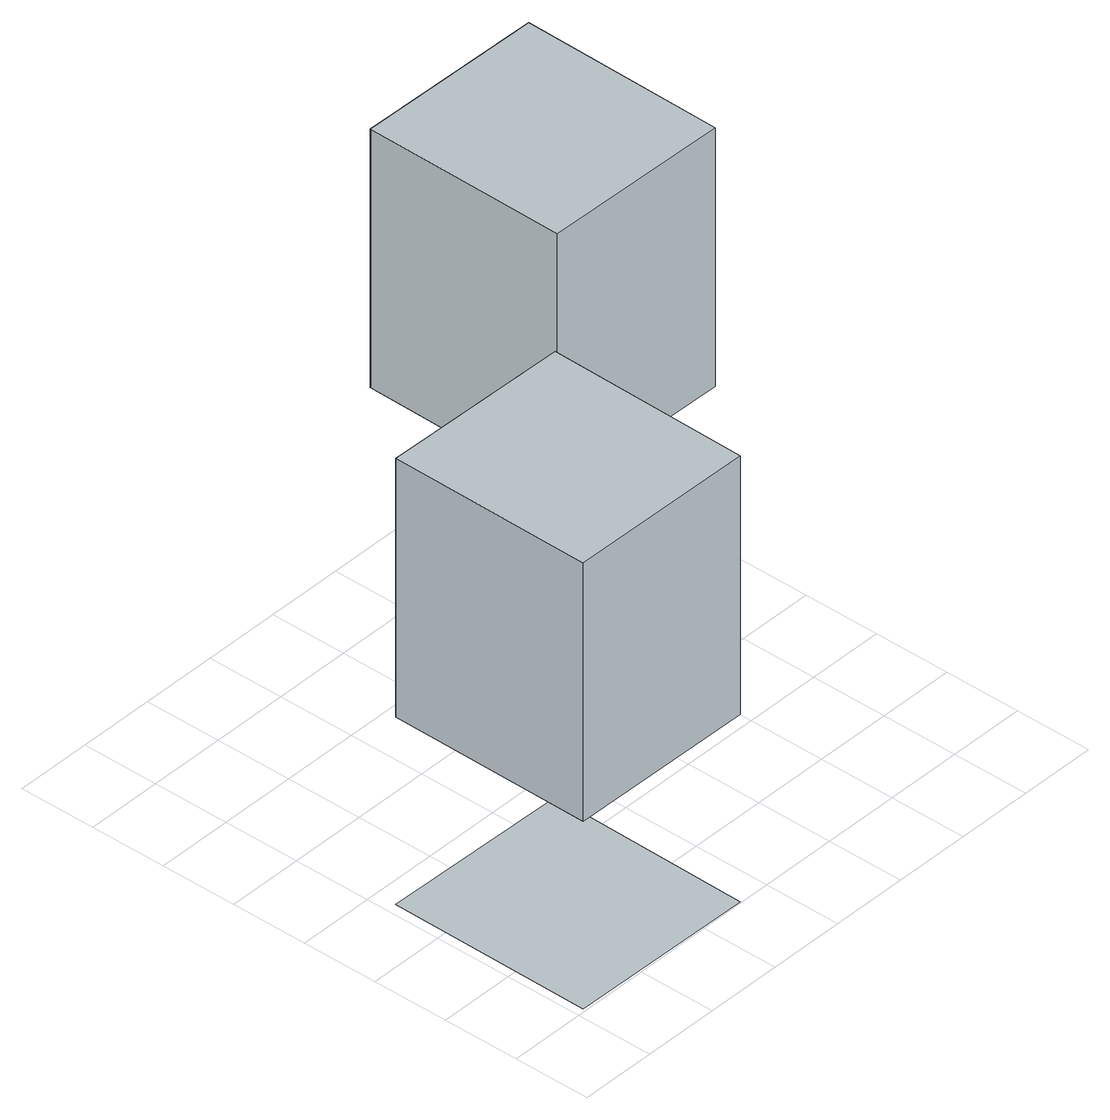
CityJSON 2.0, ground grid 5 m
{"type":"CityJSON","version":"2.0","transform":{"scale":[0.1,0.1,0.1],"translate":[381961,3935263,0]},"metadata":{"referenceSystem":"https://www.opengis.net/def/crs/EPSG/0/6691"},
"CityObjects":{
"object1":{"type":"GenericCityObject","geometry":[{"type":"MultiSurface","lod":"0","boundaries":[[[0,1,2,3]]]}]},
"object2":{"type":"GenericCityObject","geometry":[{"type":"MultiSurface","lod":"3","boundaries":[[[4,5,6,7]],[[8,9,10,11]],[[6,8,11,7]],[[5,9,8,6]],[[4,10,9,5]],[[7,11,10,4]]]}]},
"object3":{"type":"GenericCityObject","geometry":[{"type":"MultiSurface","lod":"3","boundaries":[[[12,13,14,15]],[[16,17,18,19]],[[14,16,19,15]],[[13,17,16,14]],[[12,18,17,13]],[[15,19,18,12]]]}]}
},
"vertices":[
[130,1,0],[132,134,0],[7,136,0],[6,2,0],
[7,136,126],[132,134,126],[130,1,126],[6,2,126],[130,1,300],[132,134,300],[7,136,300],[6,2,300],
[210,334,126],[334,332,126],[332,198,126],[208,200,126],[332,198,300],[334,332,300],[210,334,300],[208,200,300]
]}
